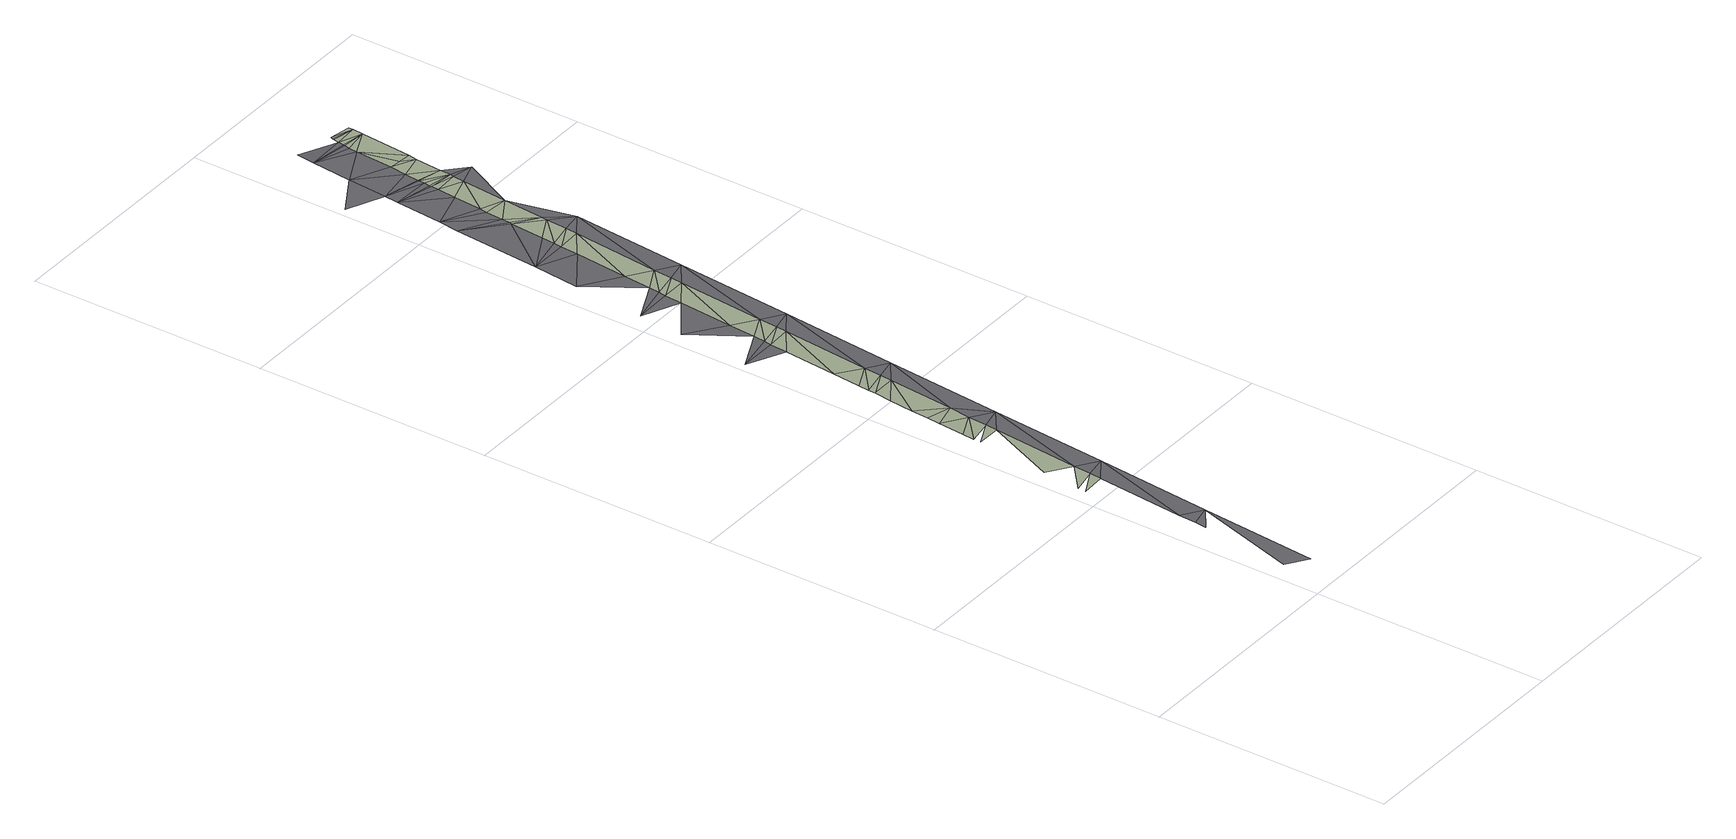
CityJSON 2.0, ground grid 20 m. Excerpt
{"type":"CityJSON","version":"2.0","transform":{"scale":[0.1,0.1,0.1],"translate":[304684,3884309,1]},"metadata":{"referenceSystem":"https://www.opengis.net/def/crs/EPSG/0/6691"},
"CityObjects":{
"road1":{"type":"Road","attributes":{"name":"3896号線","function":"4","RoadStructureAttribute.width":12.4,"RoadStructureAttribute.numberOfLanes":2},"geometry":[{"type":"MultiSurface","lod":"3","boundaries":[[[0,1,2]],[[3,2,4]],[[4,2,5]],[[6,7,8]],[[5,9,7]],[[5,2,9]],[[10,8,11]],[[7,9,8]],[[8,9,11]],[[12,11,13]],[[14,15,16]],[[16,15,17]],[[18,13,19]],[[11,20,13]],[[11,9,20]],[[14,19,15]],[[17,21,22]],[[13,20,19]],[[23,22,21]],[[17,15,21]],[[19,20,15]],[[24,25,23]],[[21,15,20]],[[25,24,26]],[[23,21,24]],[[26,27,28]],[[28,29,30]],[[31,24,21]],[[30,29,32]],[[26,24,27]],[[28,27,29]],[[21,20,31]],[[33,34,35]],[[24,31,27]],[[36,34,33]],[[27,31,29]],[[37,34,36]],[[32,38,35]],[[32,29,38]],[[35,38,33]],[[39,40,37]],[[33,41,36]],[[36,42,37]],[[43,40,39]],[[37,42,39]],[[33,38,41]],[[29,44,38]],[[29,31,44]],[[36,41,42]],[[45,46,43]],[[38,44,41]],[[47,46,45]],[[41,44,42]],[[48,46,47]],[[39,49,43]],[[39,42,49]],[[43,49,45]],[[50,51,48]],[[45,52,47]],[[51,53,54]],[[47,55,48]],[[53,51,50]],[[48,55,50]],[[45,49,52]],[[42,56,49]],[[42,44,56]],[[47,52,55]],[[57,54,53]],[[49,56,52]],[[58,59,54]],[[60,54,57]],[[52,56,55]],[[58,54,60]],[[50,61,53]],[[62,54,59]],[[50,55,61]],[[53,61,57]],[[57,63,60]],[[64,65,62]],[[66,62,65]],[[60,67,58]],[[64,62,59]],[[65,68,66]],[[57,61,63]],[[58,67,59]],[[55,69,61]],[[66,70,71]],[[55,56,69]],[[72,66,68]],[[59,73,64]],[[60,63,67]],[[74,75,76]],[[64,73,65]],[[70,66,72]],[[61,69,63]],[[59,67,73]],[[77,72,68]],[[63,69,67]],[[78,79,71]],[[80,76,75]],[[75,71,79]],[[81,71,70]],[[67,69,73]],[[68,65,77]],[[65,73,77]],[[82,71,81]],[[78,71,82]],[[77,73,69]],[[72,83,70]],[[84,75,79]],[[75,84,85]],[[75,85,80]],[[70,83,81]],[[72,77,83]],[[81,86,82]],[[82,87,78]],[[88,76,80]],[[78,87,79]],[[79,87,84]],[[89,76,90]],[[90,76,88]],[[85,91,80]],[[92,83,77]],[[81,83,86]],[[87,91,84]],[[85,84,91]],[[82,86,87]],[[90,93,89]],[[94,88,80]],[[95,96,89]],[[96,97,89]],[[98,89,97]],[[83,92,86]],[[90,88,99]],[[86,92,87]],[[80,91,94]],[[89,93,95]],[[88,94,99]],[[87,92,91]],[[94,100,99]],[[90,99,100]],[[100,101,90]],[[101,96,95]],[[93,90,101]],[[95,93,101]],[[102,103,104]],[[97,96,101]],[[104,103,105]],[[101,103,97]],[[102,97,103]],[[103,106,105]]],"semantics":{"surfaces":[{"type":"TrafficArea","function":"2020"},{"type":"AuxiliaryTrafficArea","function":"1100"},{"type":"TrafficArea","function":"1010"}],"values":[0,0,0,1,0,0,1,0,0,1,1,1,1,0,0,1,1,0,1,1,0,1,0,1,1,1,1,0,1,1,1,0,2,0,2,0,2,1,1,1,2,1,1,2,1,1,0,0,1,2,0,2,0,2,1,1,1,2,1,2,1,2,1,1,0,0,1,2,0,2,2,0,2,1,2,1,1,1,2,2,1,2,2,1,1,0,2,0,2,1,1,2,1,2,0,1,1,0,2,2,2,2,0,1,1,2,2,0,1,2,2,2,1,1,1,1,2,1,1,2,2,1,0,1,1,1,1,2,1,2,2,2,0,1,0,1,2,1,0,1,1,1,1,1,1,1,1,1,1,1,1]}}]}
},
"vertices":[
[18,43,10],[35,31,10],[44,131,10],[25,117,10],[26,127,10],[27,142,10],[14,216,10],[34,217,10],[35,227,10],[53,230,10],[14,223,10],[36,242,10],[17,255,10],[43,316,10],[23,322,10],[45,342,10],[24,332,10],[26,355,10],[23,316,10],[44,326,10],[62,330,10],[47,360,10],[27,366,10],[28,381,10],[52,416,10],[30,401,10],[32,416,10],[53,426,10],[32,422,10],[54,441,10],[33,431,10],[71,430,10],[35,455,10],[40,515,10],[8,515,10],[39,500,10],[41,521,10],[42,531,10],[61,516,10],[44,554,10],[14,576,10],[62,525,10],[63,541,10],[48,600,10],[80,529,10],[49,615,10],[17,614,10],[50,621,10],[51,630,10],[70,615,10],[53,654,10],[22,675,10],[71,625,10],[57,699,10],[26,714,10],[72,641,10],[89,629,10],[58,714,10],[60,732,10],[62,761,10],[59,721,10],[79,715,10],[32,788,10],[80,725,10],[63,763,10],[63,770,10],[34,805,10],[81,743,10],[64,785,10],[98,728,10],[67,815,10],[38,845,10],[65,791,10],[82,748,10],[7,870,11],[39,857,10],[42,891,10],[85,783,10],[69,839,10],[70,844,10],[71,862,10],[69,831,10],[69,837,10],[88,822,10],[70,849,10],[70,850,10],[89,832,10],[90,835,10],[73,876,10],[45,925,10],[75,908,10],[90,844,10],[107,828,10],[76,915,10],[92,867,10],[77,920,10],[77,921,10],[78,926,10],[46,940,11],[83,875,10],[93,874,10],[97,918,10],[79,931,10],[98,927,10],[79,932,10],[80,934,10],[98,931,10]
]}
